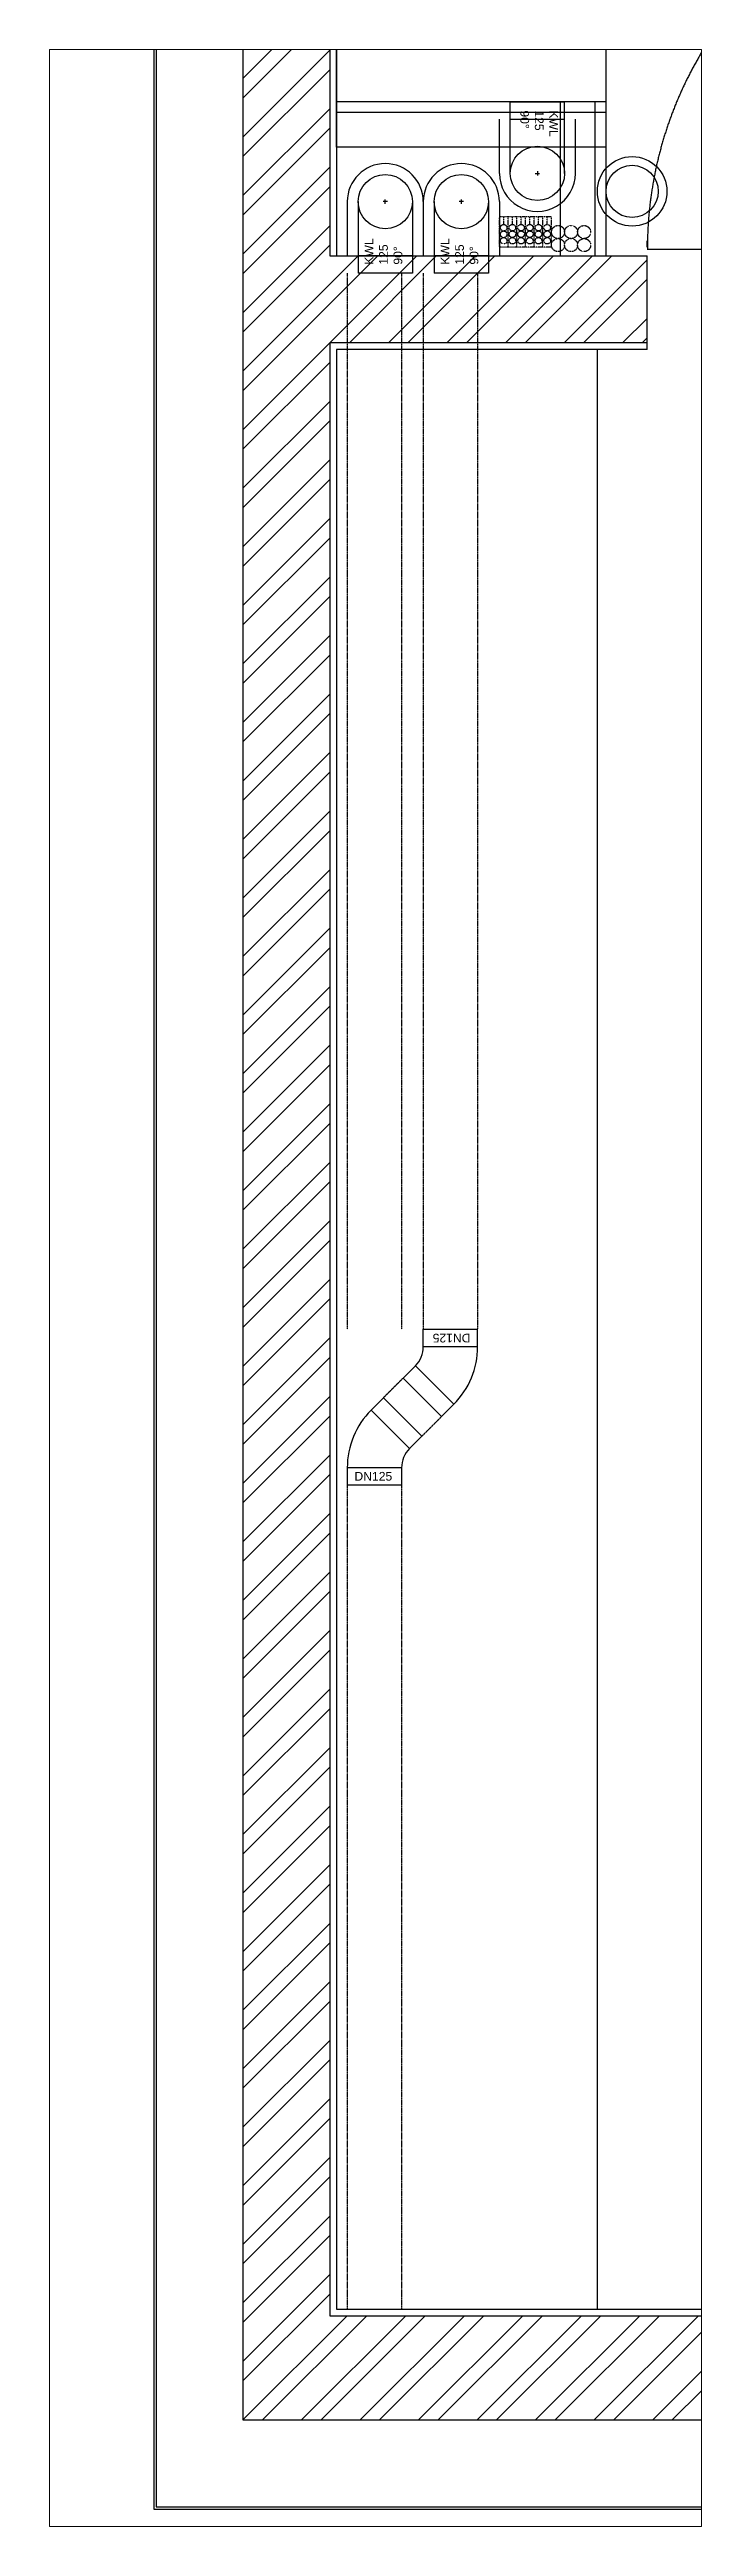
# Paper-space layout 'Audruck - Zuluft Wohnzimmer' of a CAD drawing. Extents: x -5000 to 1000, y -3400 to 19400.
# The model-space entities are those that its viewports show. They can reach past a viewport. Long polylines and large blocks are cut down to what shows.
import ezdxf

# ---------------------------------------------------------------- set-up
doc = ezdxf.new("R2010")
doc.units = 0
doc.header["$LTSCALE"] = 2
for name, pattern in [('ACAD_ISO03W100', [30, 12, -18]), ('CENTER', [50.8, 31.75, -6.35, 6.35, -6.35]), ('PHANTOM', [63.5, 31.75, -6.35, 6.35, -6.35, 6.35, -6.35])]:
    doc.linetypes.add(name, pattern=pattern)
for name, color, linetype, lineweight in [('Information ... Dimensionen', 7, 'Continuous', 25), ('Konstruktionslinien', 4, 'Continuous', 25), ('Rohbau ... Fassdendämmung', 6, 'Continuous', 25), ('Rohbau ... Holhwand ... Hohlwand-Dämmung', 6, 'Continuous', 25), ('TGA ... Elektroinstallation', 30, 'PHANTOM', 25), ('TGA ... Elektroinstallation ... Geräte', 30, 'Continuous', 25)]:
    doc.layers.add(name, color=color, linetype=linetype, lineweight=lineweight)
for name, color, linetype, lineweight, true_color in [('Möbilierung ... Möbel', 16, 'Continuous', 25, 0x800000), ('Möbilierung ... Türen', 16, 'Continuous', 25, 0x800000), ('Rohbau ... Außenputz', 200, 'Continuous', 25, 0xaa00ff), ('Rohbau ... Holhwand', 136, 'Continuous', 25, 0x008080), ('Rohbau ... Innenputz', 216, 'Continuous', 25, 0x800080), ('Rohbau ... Mauerwerk', 12, 'Continuous', 25, 0xc40000), ('TGA ... KWL', 160, 'Continuous', 25, 0x0055ff), ('TGA ... KWL ... Zuluft', 160, 'CENTER', 25, 0x0055ff)]:
    doc.layers.add(name, color=color, linetype=linetype, lineweight=lineweight, true_color=true_color)
doc.layers.add('TGA ... Montageraum', color=2, linetype='Continuous', lineweight=25, plot=False)
doc.layers.add('Viewports', color=21, linetype='ACAD_ISO03W100', lineweight=25, true_color=0xffaa7f, plot=False)
doc.styles.add('textstyle3', font='')
doc.styles.get('textstyle3').set_extended_font_data('Liberation Sans')

# ---------------------------------------------------------------- blocks, each defined once
blk = doc.blocks.new('KWL-Bogen-90-125-Projektion')
at = {"layer": 'Konstruktionslinien'}
for p, q in [((16, 6.25), (17, 6.25)), ((16.5, 5.75), (16.5, 6.75))]:
    blk.add_line(p, q, dxfattribs=at)
at = {"layer": 'TGA ... KWL'}
for p, q in [((0, 0), (0, 12.5)), ((4, 12.5), (0, 12.5)), ((4, 0), (4, 12.5)), ((16.5, 12.5), (4, 12.5)), ((4, 0), (0, 0)), ((16.5, 0), (4, 0))]:
    blk.add_line(p, q, dxfattribs=at)
blk.add_circle((16.5, 6.25), 6.25, dxfattribs=at)
at = {"layer": 'TGA ... Montageraum'}
for p, q in [((16.5, 15), (4, 15)), ((16.5, -2.5), (4, -2.5))]:
    blk.add_line(p, q, dxfattribs=at)
blk.add_arc((16.5, 6.25), 8.75, 270, 90, dxfattribs=at)
at = {"layer": 'TGA ... KWL', "insert": (2, 11), "char_height": 2, "attachment_point": 1, "style": 'textstyle3'}
blk.add_mtext('KWL\\P125\\P90%%d', dxfattribs=at)
blk = doc.blocks.new('EL-Kabelleiter-3-fach')
at = {"layer": 'TGA ... Elektroinstallation'}
for p, q in [((0, 2), (0, 9)), ((2, 9), (0, 9)), ((1, 7.25), (1, 9)), ((2, 2), (2, 9)), ((2, 2), (0, 2)), ((0, 0), (2, 0))]:
    blk.add_line(p, q, dxfattribs=at)
for centre in [(1, 6.5), (1, 5), (1, 3.5)]:
    blk.add_circle(centre, 0.75, dxfattribs=at)
blk = doc.blocks.new('KWL-Bogen-45-125')
at = {"layer": 'TGA ... KWL'}
for p, q in [((8.32, 20.09), (5.49, 17.26)), ((14.33, 8.42), (5.49, 17.26)), ((17.16, 11.25), (8.32, 20.09)), ((14.33, 8.42), (17.16, 11.25)), ((12.5, 4), (0, 4)), ((0, 4), (0, 0)), ((12.5, 0), (0, 0)), ((12.5, 4), (12.5, 0))]:
    blk.add_line(p, q, dxfattribs=at)
for radius in [18.75, 6.25]:
    blk.add_arc((18.75, 4), radius, 135, 180, dxfattribs=at)
at = {"layer": 'TGA ... KWL', "insert": (1.65, 3.03), "char_height": 2, "attachment_point": 1, "style": 'textstyle3'}
blk.add_mtext('DN125', dxfattribs=at)
blk = doc.blocks.new('EL-Taster')
at = {"layer": 'TGA ... Elektroinstallation ... Geräte'}
for radius in [8, 6]:
    blk.add_circle((0, 0), radius, dxfattribs=at)

msp = doc.modelspace()

# ---------------------------------------------------------------- hatches: boundary and pattern name
at = {"layer": 'Rohbau ... Mauerwerk', "transparency": 33554687}
h = msp.add_hatch(dxfattribs=at)
h.set_pattern_fill('ANSI32', color=256, style=0, pattern_type=0)
h.paths.add_polyline_path([(-25.5, -25.5), (98.5, -25.5), (98.5, -1.5), (-5.5, -1.5), (-5.5, 452.5), (67.5, 452.5), (67.5, 472.5), (-5.5, 472.5), (-5.5, 930.5), (138, 930.5), (138, 950.5), (-25.5, 950.5)], flags=0)

# ---------------------------------------------------------------- linework, layer by layer
at = {"layer": 'Information ... Dimensionen'}
msp.add_line((-4, 497.5), (-4, 807.5), dxfattribs=at)
at = {"layer": 'Möbilierung ... Möbel'}
for p, q in [((58, 929), (58, 508)), ((56, 451), (56, 0))]:
    msp.add_line(p, q, dxfattribs=at)
at = {"layer": 'Möbilierung ... Türen'}
msp.add_line((156.02, 474), (67.52, 474), dxfattribs=at)
msp.add_arc((156.05, 474), 88.5, 90, 180, dxfattribs=at)
at = {"layer": 'Rohbau ... Außenputz'}
for p, q in [((-46, 971), (-46, -46)), ((-46, -46), (98.5, -46))]:
    msp.add_line(p, q, dxfattribs=at)
at = {"layer": 'Rohbau ... Fassdendämmung'}
for p, q in [((-45.5, 970.5), (-45.5, -45.5)), ((-25.5, 950.5), (-25.5, -25.5)), ((-25.5, -25.5), (98.5, -25.5)), ((-45.5, -45.5), (98.5, -45.5))]:
    msp.add_line(p, q, dxfattribs=at)
at = {"layer": 'Rohbau ... Holhwand'}
for p, q in [((58, 508), (-4, 508)), ((55.5, 508), (55.5, 472.5)), ((58, 508), (58, 472.5))]:
    msp.add_line(p, q, dxfattribs=at)
at = {"layer": 'Rohbau ... Holhwand ... Hohlwand-Dämmung'}
for p, q in [((47.5, 508), (47.5, 472.5)), ((58, 505.5), (-4, 505.5)), ((58, 497.5), (-4, 497.5))]:
    msp.add_line(p, q, dxfattribs=at)
at = {"layer": 'Rohbau ... Innenputz'}
for p, q in [((-4, 929), (-4, 472.5)), ((67.5, 474.5), (67.5, 476)), ((67.5, 451), (-4, 451)), ((-4, 451), (-4, 0)), ((67.5, 451), (67.5, 452.5)), ((-4, 0), (98.5, 0))]:
    msp.add_line(p, q, dxfattribs=at)
at = {"layer": 'Rohbau ... Mauerwerk'}
for p, q in [((-25.5, 950.5), (-25.5, -25.5)), ((-5.5, 930.5), (-5.5, 472.5)), ((-5.5, 472.5), (67.5, 472.5)), ((67.5, 452.5), (67.5, 472.5)), ((-5.5, 452.5), (-5.5, -1.5)), ((67.5, 452.5), (-5.5, 452.5)), ((-5.5, -1.5), (98.5, -1.5)), ((-25.5, -25.5), (98.5, -25.5))]:
    msp.add_line(p, q, dxfattribs=at)
at = {"layer": 'TGA ... Elektroinstallation'}
for centre in [(47, 478), (50, 478), (53, 478), (47, 475), (50, 475), (53, 475)]:
    msp.add_circle(centre, 1.5, dxfattribs=at)
at = {"layer": 'TGA ... KWL ... Zuluft'}
for p, q in [((-1.5, 468.5), (-1.5, 225.5)), ((11, 468.5), (11, 225.5)), ((16, 468.5), (16, 225.5)), ((28.5, 468.5), (28.5, 225.5)), ((6.82, 209.73), (11.34, 214.25)), ((15.66, 200.89), (20.18, 205.41)), ((-1.5, 189.64), (-1.5, 0)), ((11, 189.64), (11, 0))]:
    msp.add_line(p, q, dxfattribs=at)

# ---------------------------------------------------------------- block references
at = {"layer": 'TGA ... Elektroinstallation'}
for name, p in [('EL-Taster', (64.05, 487.36)), ('EL-Kabelleiter-3-fach', (33.5, 472.5)), ('EL-Kabelleiter-3-fach', (35.5, 472.5)), ('EL-Kabelleiter-3-fach', (37.5, 472.5)), ('EL-Kabelleiter-3-fach', (39.5, 472.5)), ('EL-Kabelleiter-3-fach', (41.5, 472.5)), ('EL-Kabelleiter-3-fach', (43.5, 472.5))]:
    msp.add_blockref(name, p, dxfattribs=at)
at = {"layer": 'TGA ... KWL'}
for name, p, rotation in [('KWL-Bogen-90-125-Projektion', (36, 508), 270), ('KWL-Bogen-90-125-Projektion', (13.5, 468.5), 90), ('KWL-Bogen-90-125-Projektion', (31, 468.5), 90), ('KWL-Bogen-45-125', (28.5, 225.5), 180)]:
    msp.add_blockref(name, p, dxfattribs=dict(at, rotation=rotation))
msp.add_blockref('KWL-Bogen-45-125', (-1.5, 189.64), dxfattribs=at)

psp = doc.layouts.new('Audruck - Zuluft Wohnzimmer')

# ---------------------------------------------------------------- viewports
at = {"layer": 'Viewports'}
psp.add_viewport(center=(-2000, 8000), size=(6000, 22800), view_center_point=(5, 235), view_height=570, dxfattribs=at)

doc.saveas('drawing.dxf')
